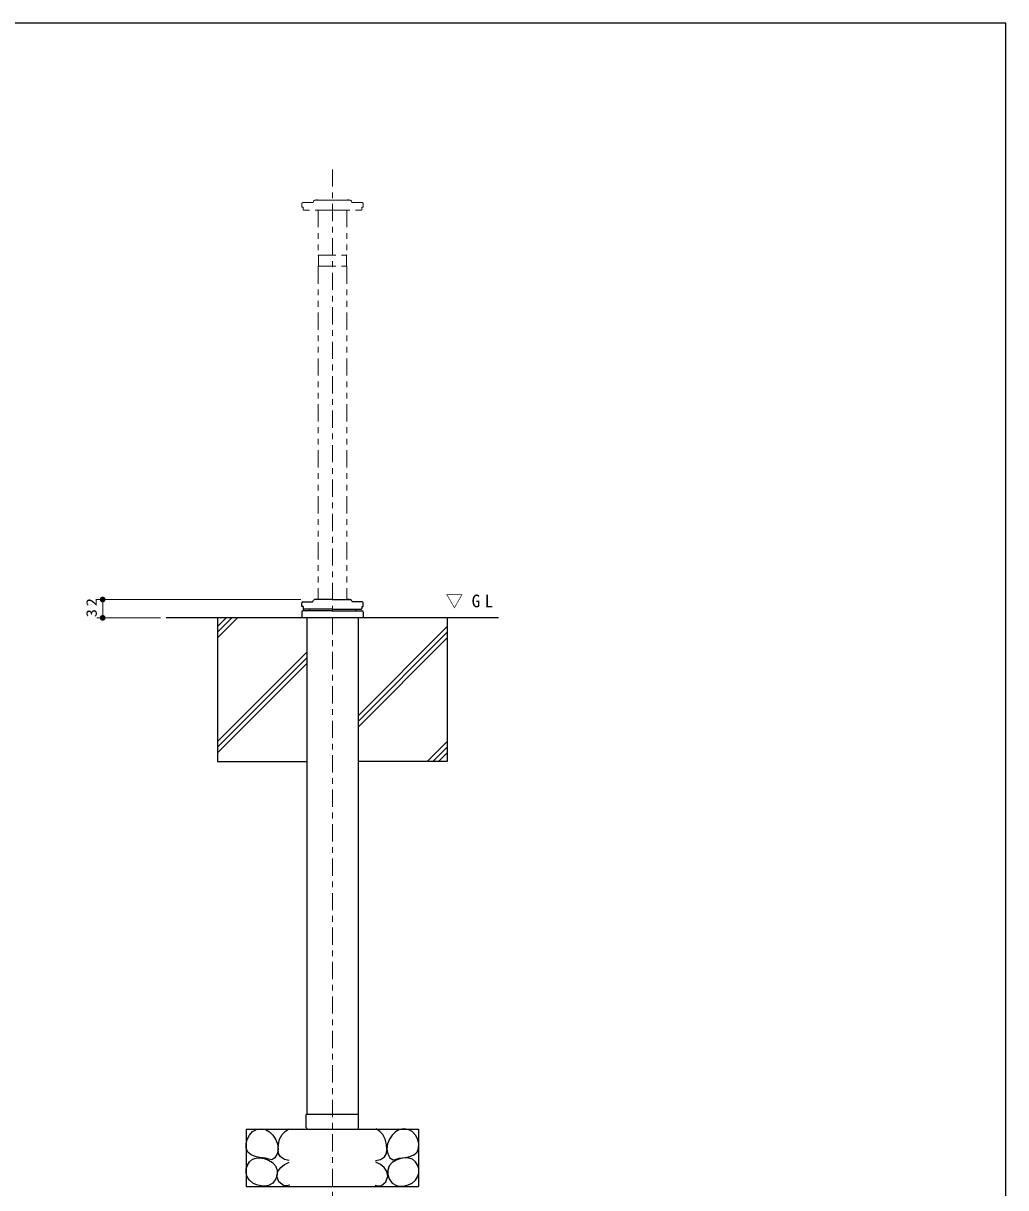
# Model space of a CAD drawing. Units: millimetres on the paper, scale 1:10. Extents: x -365 to 12, y -47 to 257.
# Drawn here: x -171 to 0, y 54.3 to 257 of the extents above; entities that cross this region are included whole.
import ezdxf

# ---------------------------------------------------------------- set-up
doc = ezdxf.new("R2010")
doc.units = ezdxf.units.MM
doc.linetypes.add('USER2', pattern=[6, 3, -1, 1, -1])
doc.linetypes.add('USER3', pattern=[8, 3, -1, 1, -1, 1, -1])
doc.layers.add('LY_1', color=3, linetype='Continuous', lineweight=25)
doc.layers.add('LY_2', color=7, linetype='Continuous', lineweight=13)
doc.styles.add('ＭＳ ゴシック', font='')
doc.styles.get('ＭＳ ゴシック').set_extended_font_data('MS Gothic')

# ---------------------------------------------------------------- blocks, each defined once
blk = doc.blocks.new('filled_dot')
at = {"color": 0, "linetype": 'Continuous', "lineweight": -2, "const_width": 1.25}
blk.add_lwpolyline([(-0.625, 0, 1), (0.625, 0, 1)], format="xyb", close=True, dxfattribs=at)

msp = doc.modelspace()

# ---------------------------------------------------------------- linework, layer by layer
at = {"layer": 'LY_1', "color": 7, "linetype": 'USER2', "lineweight": 13}
msp.add_line((-117.211, 231.564), (-117.211, 48.799), dxfattribs=at)
at = {"layer": 'LY_1', "color": 7, "linetype": 'USER3', "lineweight": 13}
for p, q in [((-122.561, 224.974), (-122.561, 225.574)), ((-122.361, 225.774), (-120.711, 225.774)), ((-120.571, 225.864), (-120.491, 226.054)), ((-117.211, 226.174), (-120.311, 226.174)), ((-117.211, 226.174), (-114.111, 226.174)), ((-113.841, 225.864), (-113.921, 226.054)), ((-112.061, 225.774), (-113.711, 225.774)), ((-111.861, 224.974), (-111.861, 225.574)), ((-122.321, 224.974), (-122.561, 224.974)), ((-122.321, 224.974), (-122.321, 224.594)), ((-117.211, 224.474), (-122.201, 224.474)), ((-119.711, 224.474), (-119.711, 216.694)), ((-117.211, 224.474), (-112.221, 224.474)), ((-114.711, 224.474), (-114.711, 216.694)), ((-112.101, 224.974), (-111.861, 224.974)), ((-112.101, 224.974), (-112.101, 224.594)), ((-119.641, 216.624), (-114.781, 216.624)), ((-119.641, 216.624), (-119.641, 214.724)), ((-114.781, 216.624), (-114.781, 214.724)), ((-119.711, 214.654), (-119.711, 156.674)), ((-119.641, 214.724), (-114.781, 214.724)), ((-114.711, 214.654), (-114.711, 156.674))]:
    msp.add_line(p, q, dxfattribs=at)
at = {"layer": 'LY_1', "color": 7, "lineweight": 13}
for p, q in [((-122.711, 156.674), (-158.211, 156.674)), ((-157.211, 153.474), (-157.211, 156.674)), ((-147.141, 153.474), (-158.211, 153.474)), ((-137.211, 150.974), (-134.711, 153.474)), ((-137.211, 151.964), (-135.701, 153.474)), ((-137.211, 149.984), (-133.721, 153.474)), ((-112.761, 136.414), (-97.211, 151.964)), ((-112.761, 135.424), (-97.211, 150.974)), ((-112.761, 134.434), (-97.211, 149.984)), ((-137.211, 131.964), (-121.661, 147.514)), ((-137.211, 130.974), (-121.661, 146.524)), ((-137.211, 129.984), (-121.661, 145.534)), ((-100.7, 128.474), (-97.211, 131.964)), ((-99.711, 128.474), (-97.211, 130.974)), ((-98.721, 128.474), (-97.211, 129.984))]:
    msp.add_line(p, q, dxfattribs=at)
at = {"layer": 'LY_1'}
for p, q in [((-122.361, 156.274), (-120.711, 156.274)), ((-120.571, 156.364), (-120.491, 156.554)), ((-117.211, 156.674), (-120.311, 156.674)), ((-117.211, 156.674), (-114.111, 156.674)), ((-113.841, 156.364), (-113.921, 156.554)), ((-112.061, 156.274), (-113.711, 156.274)), ((-122.561, 155.474), (-122.561, 156.074)), ((-122.321, 155.474), (-122.561, 155.474)), ((-122.561, 154.454), (-122.561, 153.474)), ((-117.211, 154.674), (-122.341, 154.674)), ((-122.321, 155.474), (-122.321, 155.094)), ((-117.211, 154.974), (-122.201, 154.974)), ((-121.211, 154.974), (-121.211, 154.674)), ((-117.211, 154.974), (-112.221, 154.974)), ((-117.211, 154.674), (-112.081, 154.674)), ((-113.211, 154.974), (-113.211, 154.674)), ((-112.101, 155.474), (-111.861, 155.474)), ((-112.101, 155.474), (-112.101, 155.094)), ((-111.861, 155.474), (-111.861, 156.074)), ((-111.861, 154.454), (-111.861, 153.474)), ((-88.281, 153.474), (-146.141, 153.474)), ((-137.211, 153.474), (-137.211, 128.474)), ((-121.661, 153.474), (-121.661, 66.974)), ((-112.761, 153.474), (-112.761, 66.974)), ((-97.211, 153.474), (-97.211, 128.474)), ((-137.211, 128.474), (-121.661, 128.474)), ((-97.211, 128.474), (-112.761, 128.474)), ((-112.661, 66.974), (-121.761, 66.974)), ((-121.761, 64.674), (-121.761, 66.974)), ((-112.661, 64.674), (-112.661, 66.974)), ((-132.211, 64.474), (-132.211, 54.474)), ((-132.211, 64.474), (-102.211, 64.474)), ((-121.561, 64.474), (-115.961, 64.474)), ((-117.211, 64.474), (-112.861, 64.474)), ((-102.211, 64.474), (-102.211, 54.474)), ((-132.211, 54.474), (-102.211, 54.474))]:
    msp.add_line(p, q, dxfattribs=at)
for points in [[(-129.886, 59.535), (-130.657, 59.672), (-131.386, 59.974), (-131.94, 60.461), (-132.21, 61.111), (-132.236, 61.866), (-132.06, 62.635), (-131.674, 63.408), (-131.115, 64.021), (-130.409, 64.407), (-129.643, 64.513), (-128.879, 64.367), (-128.186, 63.97), (-127.611, 63.393), (-127.148, 62.716), (-126.775, 61.901), (-126.665, 60.984), (-126.837, 60.167), (-127.226, 59.47), (-127.792, 59.132), (-128.301, 59.201), (-128.839, 59.374), (-129.364, 59.476)], [(-104.535, 59.535), (-103.764, 59.672), (-103.035, 59.974), (-102.482, 60.461), (-102.211, 61.111), (-102.185, 61.866), (-102.361, 62.635), (-102.747, 63.408), (-103.306, 64.021), (-104.012, 64.407), (-104.778, 64.513), (-105.542, 64.367), (-106.235, 63.97), (-106.81, 63.393), (-107.273, 62.716), (-107.646, 61.901), (-107.756, 60.984), (-107.584, 60.167), (-107.195, 59.47), (-106.629, 59.132), (-106.121, 59.201), (-105.582, 59.374), (-105.057, 59.476)], [(-129.685, 54.582), (-130.41, 54.754), (-131.091, 55.073), (-131.658, 55.549), (-132.029, 56.133), (-132.223, 56.809), (-132.221, 57.522), (-132.021, 58.199), (-131.647, 58.787), (-131.134, 59.213), (-130.514, 59.425), (-129.828, 59.45), (-129.121, 59.334), (-128.315, 59.062), (-127.618, 58.638), (-127.108, 58.045), (-126.858, 57.331), (-126.845, 56.547), (-127.067, 55.79), (-127.602, 55.07), (-128.356, 54.623), (-129.017, 54.513)], [(-104.736, 54.582), (-104.011, 54.754), (-103.33, 55.073), (-102.763, 55.549), (-102.392, 56.133), (-102.198, 56.809), (-102.2, 57.522), (-102.4, 58.199), (-102.774, 58.787), (-103.287, 59.213), (-103.908, 59.425), (-104.593, 59.45), (-105.3, 59.334), (-106.106, 59.062), (-106.803, 58.638), (-107.313, 58.045), (-107.563, 57.331), (-107.576, 56.547), (-107.354, 55.79), (-106.819, 55.07), (-106.065, 54.623), (-105.404, 54.513)]]:
    msp.add_lwpolyline(points, close=True, dxfattribs=at)
for points in [[(-124.732, 58.971), (-125.57, 59.168), (-126.262, 59.615), (-126.592, 60.238), (-126.688, 60.995), (-126.624, 61.79), (-126.402, 62.718), (-125.98, 63.521), (-125.452, 64.067), (-124.813, 64.488)], [(-109.689, 58.971), (-108.851, 59.168), (-108.159, 59.615), (-107.829, 60.238), (-107.734, 60.995), (-107.797, 61.79), (-108.019, 62.718), (-108.441, 63.521), (-108.969, 64.067), (-109.609, 64.488)], [(-124.651, 54.703), (-125.195, 54.602), (-125.739, 54.663), (-126.528, 55.291), (-126.866, 56.273), (-126.693, 57.073), (-126.222, 57.763), (-125.552, 58.324), (-124.772, 58.689)], [(-109.77, 54.703), (-109.226, 54.602), (-108.682, 54.663), (-107.893, 55.291), (-107.555, 56.273), (-107.728, 57.073), (-108.199, 57.763), (-108.869, 58.324), (-109.649, 58.689)]]:
    msp.add_lwpolyline(points, dxfattribs=at)
at = {"layer": 'LY_1', "color": 7, "linetype": 'USER3', "lineweight": 13}
for centre, radius, start, end in [((-122.356, 225.576), 0.2, 90, 179.99998), ((-120.706, 225.926), 0.15, 270.00002, 337.37924), ((-120.306, 225.976), 0.2, 89.99998, 157.38116), ((-119.931, 225.966), 0.29, 46.39853, 133.60149), ((-114.481, 225.966), 0.29, 46.39853, 133.60149), ((-114.106, 225.976), 0.2, 22.61886, 89.99998), ((-113.706, 225.926), 0.15, 202.62075, 270.00002), ((-112.056, 225.576), 0.2, 0, 89.99998), ((-122.196, 224.596), 0.12, 179.99998, 270.00003), ((-112.216, 224.596), 0.12, 270.00002, 0), ((-119.636, 216.696), 0.07, 179.99998, 270.00003), ((-114.776, 216.696), 0.07, 270.00002, 0), ((-119.636, 214.656), 0.07, 90, 179.99998), ((-114.776, 214.656), 0.07, 0, 89.99998)]:
    msp.add_arc(centre, radius, start, end, dxfattribs=at)
at = {"layer": 'LY_1'}
for centre, radius, start, end in [((-122.356, 156.076), 0.2, 90, 179.99998), ((-120.706, 156.426), 0.15, 270.00002, 337.37924), ((-120.306, 156.476), 0.2, 89.99998, 157.38116), ((-119.931, 156.466), 0.29, 46.39853, 133.60149), ((-114.481, 156.466), 0.29, 46.39853, 133.60149), ((-114.106, 156.476), 0.2, 22.61886, 89.99998), ((-113.706, 156.426), 0.15, 202.62075, 270.00002), ((-112.056, 156.076), 0.2, 0, 89.99998), ((-122.336, 154.456), 0.22, 90, 179.99998), ((-122.196, 155.096), 0.12, 179.99998, 270.00003), ((-112.216, 155.096), 0.12, 270.00002, 0), ((-112.076, 154.456), 0.22, 0, 89.99998), ((-121.556, 64.676), 0.2, 179.99998, 270.00003), ((-112.856, 64.676), 0.2, 270.00002, 0)]:
    msp.add_arc(centre, radius, start, end, dxfattribs=at)
at = {"layer": 'LY_2', "color": 20, "lineweight": 25}
for p, q in [((0, 257), (-365, 257)), ((0, 0), (0, 257))]:
    msp.add_line(p, q, dxfattribs=at)

# ---------------------------------------------------------------- block references
at = {"layer": 'LY_1', "color": 7, "lineweight": 13, "xscale": 0.4, "yscale": 0.4}
for p, rotation in [((-157.211, 156.674), 270), ((-157.211, 153.474), 90)]:
    msp.add_blockref('filled_dot', p, dxfattribs=dict(at, rotation=rotation))

# ---------------------------------------------------------------- texts
at = {"layer": 'LY_1', "color": 7, "insert": (-158.211, 155.491), "char_height": 1.833, "attachment_point": 8, "rotation": 90, "style": 'ＭＳ ゴシック'}
msp.add_mtext('\\T1.34;\\W1.15;32', dxfattribs=at)
at = {"layer": 'LY_1', "color": 7, "insert": (-92.982, 156.323), "char_height": 2.199, "attachment_point": 5, "style": 'ＭＳ ゴシック'}
msp.add_mtext('\\T1.5;▽GL', dxfattribs=at)

doc.saveas('drawing.dxf')
